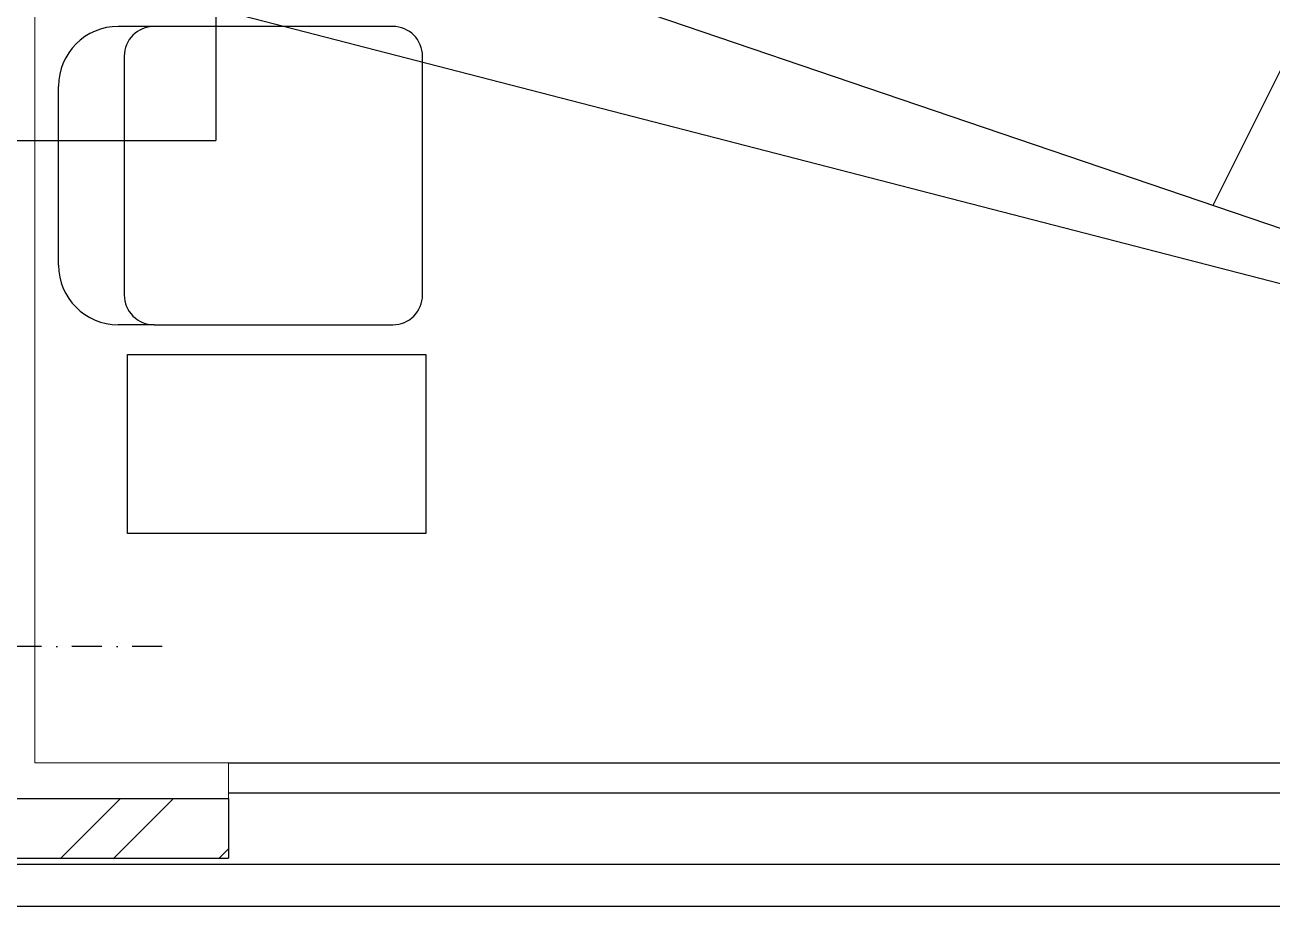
# Model space of a CAD drawing. Header units: inches. Extents: x 567429 to 582707, y 126347 to 133675.
# Drawn here: x 580483.9 to 580692.8, y 128996.8 to 129144.5 of the extents above; entities that cross this region are included whole.
import ezdxf

# ---------------------------------------------------------------- set-up
doc = ezdxf.new("R2010")
doc.units = ezdxf.units.IN
doc.header["$MEASUREMENT"] = 0
doc.linetypes.add('DASHDOT2', pattern=[0.5, 0.25, -0.125, 0, -0.125])
for name, color, linetype in [('hatch lika', 1, 'Continuous'), ('mobl', 11, 'Continuous'), ('SOCKET', 3, 'Continuous'), ('SOCKET WIRE', 4, 'Continuous'), ('SOTOON', 2, 'Continuous'), ('SOUND WIRE', 4, 'Continuous'), ('wall kanaf', 4, 'Continuous'), ('wall lika', 1, 'Continuous'), ('win', 1, 'Continuous')]:
    doc.layers.add(name, color=color, linetype=linetype)

msp = doc.modelspace()

# ---------------------------------------------------------------- linework, layer by layer
at = {"layer": 'hatch lika', "color": 15}
for p, q in [((580489.89, 129004.79), (580499.89, 129014.79)), ((580498.73, 129004.79), (580508.73, 129014.79)), ((580516.41, 129004.79), (580517.99, 129006.37))]:
    msp.add_line(p, q, dxfattribs=at)
at = {"layer": 'mobl', "color": 15}
for p, q in [((580505.49, 129144.2), (580499.49, 129144.2)), ((580545.49, 129144.2), (580505.49, 129144.2)), ((580500.49, 129139.2), (580500.49, 129099.2)), ((580550.49, 129099.2), (580550.49, 129139.2)), ((580489.49, 129104.2), (580489.49, 129134.2)), ((580505.49, 129094.2), (580499.49, 129094.2)), ((580505.49, 129094.2), (580545.49, 129094.2)), ((580501.01, 129059.2), (580501.01, 129089.2)), ((580501.01, 129089.2), (580551.01, 129089.2)), ((580551.01, 129089.2), (580551.01, 129059.2)), ((580551.01, 129059.2), (580501.01, 129059.2))]:
    msp.add_line(p, q, dxfattribs=at)
for centre, radius, start, end in [((580499.49, 129134.2), 10, 90, 180), ((580505.49, 129139.2), 5, 90, 180), ((580545.49, 129139.2), 5, 0, 90), ((580499.49, 129104.2), 10, 180, 270), ((580505.49, 129099.2), 5, 180, 270), ((580545.49, 129099.2), 5, 270, 0)]:
    msp.add_arc(centre, radius, start, end, dxfattribs=at)
at = {"layer": 'SOCKET', "color": 30, "ltscale": 100}
msp.add_line((580682.95, 129114.24), (580696.21, 129140.75), dxfattribs=at)
at = {"layer": 'SOCKET WIRE'}
for p, q in [((580528.72, 129166.71), (580767.68, 129085.42)), ((580515.84, 129156.87), (580515.84, 129125.07)), ((580454.15, 129125.06), (580515.84, 129125.07))]:
    msp.add_line(p, q, dxfattribs=at)
at = {"layer": 'SOTOON', "color": 15, "linetype": 'DASHDOT2', "ltscale": 20}
msp.add_line((580506.82, 129040.29), (580379.16, 129040.29), dxfattribs=at)
msp.add_line((580506.82, 129040.29), (580379.16, 129040.29), dxfattribs=at)
msp.add_line((580506.82, 129040.29), (580379.16, 129040.29), dxfattribs=at)
at = {"layer": 'SOUND WIRE'}
msp.add_line((580755.13, 129085.31), (580163.73, 129238.12), dxfattribs=at)
at = {"layer": 'wall kanaf', "color": 15, "lineweight": 20, "ltscale": 0.1}
for p, q in [((580485.49, 129535.29), (580485.49, 129020.79)), ((580485.49, 129020.79), (580517.99, 129020.79)), ((580517.99, 129020.79), (580517.99, 129014.79))]:
    msp.add_line(p, q, dxfattribs=at)
at = {"layer": 'wall lika', "color": 15}
for p, q in [((580472.99, 129014.79, 0), (580517.99, 129014.79, 0)), ((580517.99, 129014.79), (580517.99, 129004.79, 0)), ((580367.99, 129004.79, 0), (580517.99, 129004.79, 0))]:
    msp.add_line(p, q, dxfattribs=at)
at = {"layer": 'win', "color": 15}
for p, q in [((580517.99, 129020.79), (580717.99, 129020.79)), ((580517.99, 129015.79), (580717.99, 129015.79)), ((577717.99, 129003.79, 0), (581067.99, 129003.79, 0)), ((577717.99, 128996.79, 0), (581067.99, 128996.79, 0))]:
    msp.add_line(p, q, dxfattribs=at)

doc.saveas('drawing.dxf')
